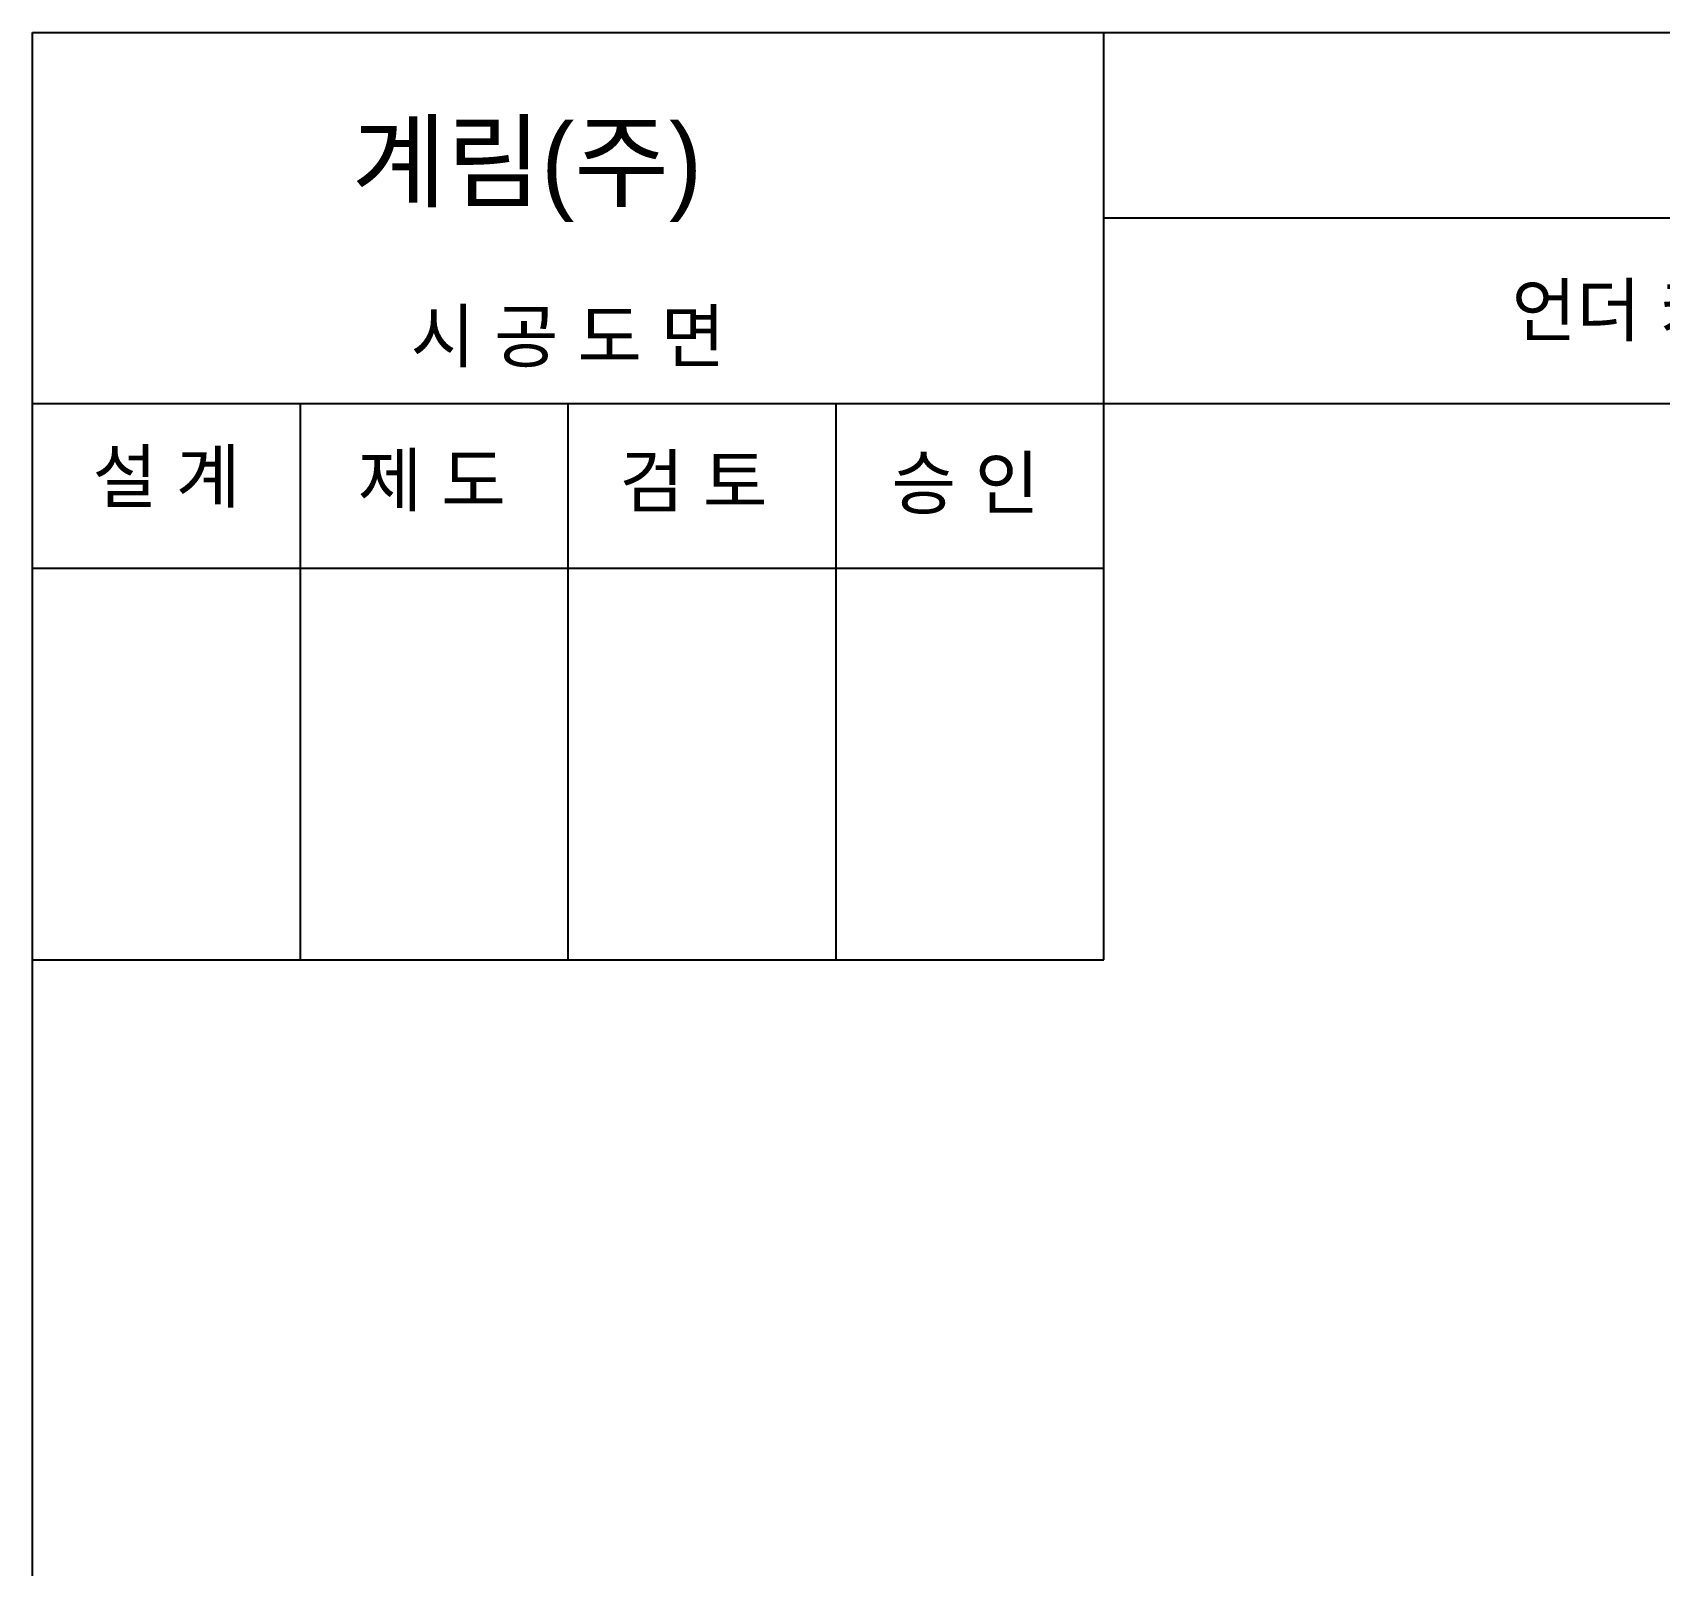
# Model space of a CAD drawing. Header units: millimetres. Extents: x 0 to 4460, y -80 to 3036.
# Drawn here: x 2300 to 3248, y 2143 to 3036 of the extents above; entities that cross this region are included whole.
import ezdxf
from ezdxf.enums import TextEntityAlignment as Align

# ---------------------------------------------------------------- set-up
doc = ezdxf.new("R2010")
doc.units = ezdxf.units.MM
doc.header["$LTSCALE"] = 0.5
doc.header["$MEASUREMENT"] = 0
doc.layers.add('TEXT', color=7, linetype='Continuous')
doc.layers.add('도각라인', color=7, linetype='Continuous')
doc.styles.add('타이틀', font='H2GTRM.TTF', dxfattribs={"height": 25})

msp = doc.modelspace()

# ---------------------------------------------------------------- linework, layer by layer
at = {"layer": '도각라인', "color": 7}
for p, q in [((2300, 0), (2300, 3036)), ((2300, 3036), (4460, 3036)), ((2924, 2496), (2924, 3036)), ((2924, 2928), (4460, 2928)), ((2300, 2820), (4460, 2820)), ((2456, 2496), (2456, 2820)), ((2612, 2496), (2612, 2820)), ((2768, 2496), (2768, 2820)), ((2300, 2724), (2924, 2724)), ((2300, 2496), (2924, 2496))]:
    msp.add_line(p, q, dxfattribs=at)

# ---------------------------------------------------------------- texts
at = {"layer": 'TEXT', "style": '타이틀'}
msp.add_text('계림(주)', height=44, dxfattribs=at).set_placement((2485.9, 2938.93))
for s, p in [('언더 카운터용 타원형 세면기', (3403.66, 2874.34)), ('시 공 도 면', (2611.83, 2859.21)), ('설 계', (2378.05, 2777.48)), ('제 도', (2532.5, 2775.43)), ('검 토', (2684.91, 2774.74)), ('승 인', (2843.29, 2773.73))]:
    msp.add_text(s, height=30, dxfattribs=at).set_placement(p, align=Align.MIDDLE_CENTER)

doc.saveas('drawing.dxf')
